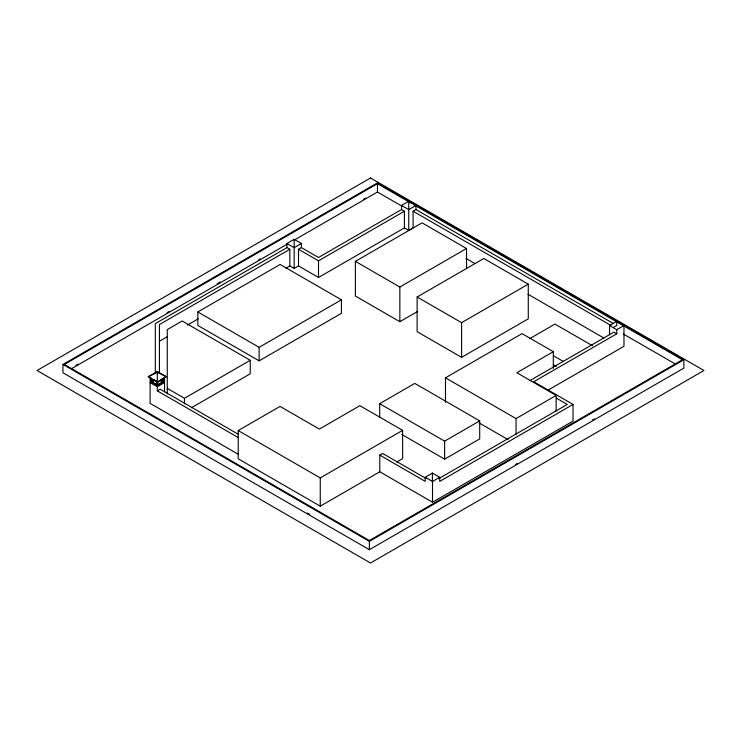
<?xml version="1.0" encoding="UTF-8"?>
<svg xmlns="http://www.w3.org/2000/svg" width="741" height="741" viewBox="0 0 741 741"><rect width="100%" height="100%" fill="white"/><g stroke="black" fill="none" stroke-linecap="round" stroke-linejoin="round"><path stroke-width="1.11" d="M62.957 364.442L377.465 182.87L683.878 359.774L683.878 368.101L369.37 549.683L62.957 372.779L62.957 364.442L369.37 541.356L683.878 359.774M411.459 203.33L377.465 183.703L64.393 364.442L369.37 540.522L682.433 359.774L413.459 204.479M75.971 365.267L77.981 364.109M167.123 312.637L169.124 311.479M217.206 283.729L220.207 281.988M258.276 260.017L260.276 258.859M155.332 373.279L155.332 323.585L286.952 247.596L286.952 243.493L294.168 239.324L301.392 243.493L301.392 247.596L318.51 257.479L401.539 209.546L404.429 211.213L404.429 227.885L318.51 277.486L298.503 265.926L294.168 268.427L289.842 265.926L285.859 268.223M363.442 199.292L365.443 198.143M71.395 368.74L287.443 244.002M294.446 239.964L377.465 192.03L402.465 206.461M289.842 265.926L289.842 249.263L159.417 324.558L159.417 373.492M286.952 243.493L294.168 247.661L301.392 243.493M298.503 265.926L298.503 249.263L301.392 247.596M197.847 311.952L280.144 264.444L341.425 299.818L341.425 313.323L259.128 360.839L197.847 325.456L197.847 311.952L259.128 347.334L341.425 299.818M159.417 341.231L167.383 336.636M187.288 325.132L198.245 318.815M401.539 209.546L401.539 205.442L408.754 201.283L415.97 205.442L415.97 209.546L612.77 323.169M298.503 249.263L318.51 260.813L404.429 211.213M415.97 205.442L408.754 209.61L401.539 205.442M404.429 227.885L408.754 230.377L413.089 227.885L413.089 211.213L415.97 209.546M148.228 376.761L157.324 371.51L166.419 376.761L157.324 382.013L148.228 376.761L157.324 372.353L166.419 376.761M150.969 381.263L150.969 378.095L150.534 378.345L157.324 381.763M417.767 311.35L399.844 321.696L355.384 296.02L355.384 261.351L422.074 222.856L466.534 248.522L466.534 268.168M153.257 379.438L150.534 381.013L157.324 384.931M150.969 378.095L150.534 377.845L150.534 381.513L153.693 379.688L157.759 382.013L164.104 378.345M153.711 380.513L150.108 382.597L157.324 386.756L164.539 382.597M151.877 382.069L154.6 380.494M160.047 380.189L163.678 378.095L163.678 381.263M150.534 381.513L156.888 385.181L164.104 381.013L161.39 379.438M164.104 377.845L164.104 381.513L157.759 385.181L157.759 382.013M157.324 371.51L157.324 390.859L160.213 389.192L238.546 434.421M167.271 388.358L184.453 398.278L250.245 360.293L250.245 373.788L191.428 407.745M355.384 261.351L399.844 287.026L466.534 248.522M417.127 297.002L483.817 258.498L528.277 284.164L528.277 318.834L461.587 357.338L417.127 331.672L417.127 297.002L461.587 322.668L528.277 284.164M609.547 334.765L609.547 325.54L616.762 329.708L616.762 333.802L533.742 381.735L573.043 404.429L573.043 421.101L432.512 502.231L379.79 471.795L320.26 506.168L238.222 458.799L238.222 430.549L280.052 406.401L319.352 429.095L359.894 405.688L402.632 430.354L402.632 458.614L396.648 462.069M379.688 417.174L379.688 403.678L414.784 383.412L479.705 420.897L479.705 438.894L444.609 459.161L401.659 434.365M445.471 402.382L445.471 377.827L522.034 333.626L553.314 351.688L553.314 368.425M529.695 338.674L554.972 324.086L592.485 345.741M238.222 430.549L320.26 477.917L402.632 430.354M553.314 351.688L516.847 372.742L556.148 395.425L556.148 411.051M379.79 471.795L379.79 455.131L382.68 453.464L426.121 478.538M609.547 325.54L616.762 321.372L623.978 325.54L623.978 346.306L547.775 390.303M613.881 327.142L616.762 325.475L616.762 321.372M616.762 329.708L623.978 325.54M529.963 380.587L613.881 332.135L616.762 333.802M379.688 403.678L444.609 441.154L479.705 420.897M445.471 377.827L516.051 418.582L556.148 395.425M379.79 455.131L425.204 481.354L425.204 477.25L432.42 473.082L439.728 477.297L439.728 481.4L573.043 404.429M425.204 477.25L432.512 481.465L439.728 477.297M438.829 478.584L567.263 404.429L556.463 398.195M515.403 464.542L517.403 463.384M592.411 420.082L594.412 418.924M413.089 211.213L610.88 325.41M623.44 334.043L675.431 364.063M466.033 258.452L475.018 263.639M527.962 294.205L603.887 338.035M553.434 355.745L563.308 361.441M553.434 364.748L556.398 366.452M286.952 247.596L289.842 249.263M479.27 423.009L508.104 439.654M250.245 360.293L182.184 321.001L167.271 329.606L167.271 393.98M160.954 379.688L164.104 381.513M160.936 380.513L162.733 381.55M160.047 380.494L162.77 382.069M157.324 390.859L238.185 437.542M238.176 454.205L150.108 403.363L150.108 377.734M307.376 513.059L309.377 514.217M516.051 418.582L516.051 434.207M461.587 322.668L461.587 357.338M444.609 441.154L444.609 459.161M432.512 481.465L432.512 502.231M432.42 473.082L432.42 482.308M408.754 201.283L408.754 230.377M399.844 287.026L399.844 321.696M377.465 183.703L377.465 192.03M369.37 541.356L369.37 549.683M320.26 477.917L320.26 506.168M318.51 260.813L318.51 277.486M294.168 239.324L294.168 247.401M294.168 247.661L294.168 268.427M259.128 347.334L259.128 360.839M184.453 398.278L184.453 403.901M164.539 377.734L164.539 391.822M156.888 382.013L156.888 385.181M370.5 177.988L37.05 370.5L370.5 563.012L703.95 370.5L370.5 177.988"/></g></svg>
